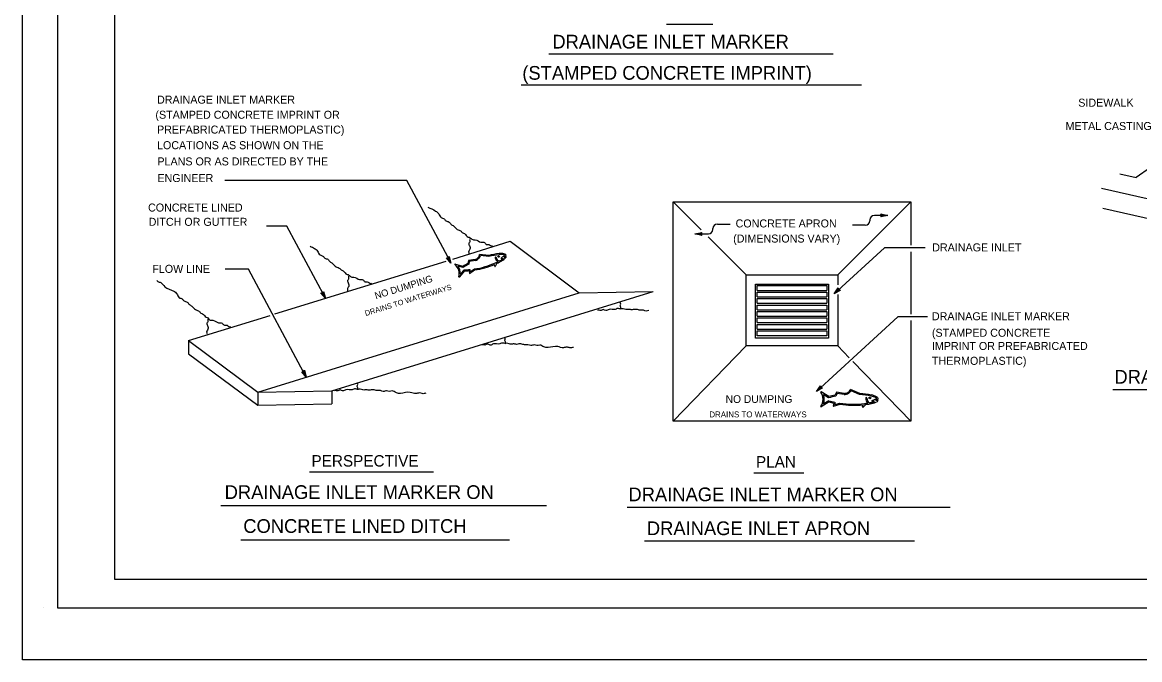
# Model space of a CAD drawing. Extents: x -894 to 866, y -476 to 714.
# Drawn here: x -894 to 83, y -476 to 81 of the extents above; entities that cross this region are included whole.
import ezdxf

# ---------------------------------------------------------------- set-up
doc = ezdxf.new("R2010")
doc.units = 0
for name, color, linetype in [('10 Sheet Format', 7, 'Continuous'), ('57 Undefined', 7, 'Continuous'), ('60 Nongeo Data', 7, 'Continuous')]:
    doc.layers.add(name, color=color, linetype=linetype)

msp = doc.modelspace()

# ---------------------------------------------------------------- linework, layer by layer
at = {"layer": '10 Sheet Format'}
for p, q in [((-863.43, 668.96), (-863.43, -431.04)), ((-813.45, 643.96), (-813.45, -406.04)), ((-813.45, -406.04), (-438.24, -406.04)), ((-438.75, -406.04), (199.07, -406.04)), ((-875.42, -431.05), (-875.42, -431.05)), ((-863.43, -431.04), (836.58, -431.04))]:
    msp.add_line(p, q, dxfattribs=at)
for points in [[(-894.04, 713.56), (865.96, 713.56), (865.96, -476.44), (-894.04, -476.44)], [(-863.43, -431.04), (836.58, -431.04), (836.58, 668.96), (-863.43, 668.96)]]:
    msp.add_lwpolyline(points, close=True, dxfattribs=at)
at = {"layer": '57 Undefined'}
for p, q in [((-330.8, 79.49), (-290.3, 79.49)), ((-433.57, 53.73), (-185.04, 53.73)), ((-457.71, 26.41), (-160.25, 26.41)), ((59.58, -239.96), (340.73, -239.96)), ((-642.87, -312.18), (-534.48, -312.18)), ((-254.43, -313.05), (-210.5, -313.05)), ((-720.59, -341.49), (-435.53, -341.49)), ((-365.08, -342.94), (-82.63, -342.94)), ((-702.98, -371.68), (-468.14, -371.68)), ((-350.07, -372.61), (-113.94, -372.61))]:
    msp.add_line(p, q, dxfattribs=at)
at = {"layer": '60 Nongeo Data'}
for p, q in [((120.78, -26.09), (79.96, -54.49)), ((-557.89, -57.26), (-716.9, -57.26)), ((-520.04, -127.88), (-557.89, -57.26)), ((65.72, -51.27), (79.96, -54.49)), ((49.69, -64.03), (308.69, -122.6)), ((-300.43, -100.31), (-324.89, -75.84)), ((-324.89, -75.84), (-116.9, -75.84)), ((-324.89, -267.84), (-324.89, -75.84)), ((-180.9, -139.84), (-116.9, -75.84)), ((-116.9, -75.84), (-116.9, -113.84)), ((-137.21, -87.71), (-148.91, -87.71)), ((-143.22, -89), (-142.41, -87.67)), ((-137.21, -87.71), (-143.22, -89)), ((-142.41, -87.67), (-143.2, -86.33)), ((-143.2, -86.33), (-143.2, -86.33)), ((-143.2, -86.33), (-137.21, -87.71)), ((-142.99, -86.68), (-138.59, -87.7)), ((-138.6, -87.71), (-142.98, -88.64)), ((-139.97, -87.69), (-142.8, -88.29)), ((-142.75, -87.05), (-139.97, -87.69)), ((-142.58, -87.39), (-141.35, -87.68)), ((-141.35, -87.68), (-142.56, -87.94)), ((-137.21, -87.71), (-137.21, -87.71)), ((50.75, -81.5), (267.51, -130.52)), ((-662.86, -97.03), (-680.52, -97.03)), ((-628.95, -160.29), (-662.86, -97.03)), ((-286.16, -95.33), (-274.89, -95.33)), ((-156.91, -96.39), (-168.18, -96.39)), ((-152.91, -91.71), (-152.91, -92.39)), ((-143.22, -89), (-143.22, -89)), ((-305.87, -104), (-299.86, -102.67)), ((-305.87, -104), (-294.09, -104)), ((-305.87, -104), (-294.16, -104)), ((-299.87, -105.34), (-305.87, -104)), ((-305.87, -104), (-305.87, -104)), ((-300.08, -104.99), (-304.49, -104)), ((-304.47, -104), (-300.1, -103.03)), ((-303.1, -104), (-300.28, -103.38)), ((-300.32, -104.63), (-303.1, -104)), ((-301.72, -104), (-300.51, -103.74)), ((-300.49, -104.28), (-301.72, -104)), ((-299.86, -102.67), (-300.67, -104)), ((-300.67, -104), (-299.87, -105.34)), ((-299.87, -105.34), (-299.87, -105.34)), ((-299.86, -102.67), (-299.86, -102.67)), ((-260.9, -139.84), (-294.3, -106.44)), ((-290.16, -100), (-290.16, -99.33)), ((-517.69, -125.92), (-467.46, -110.42)), ((-467.46, -110.42), (-407.06, -155.47)), ((-183.94, -156.27), (-140.06, -116.03)), ((-104.62, -116.03), (-140.06, -116.03)), ((-519.17, -129.53), (-523.13, -124.83)), ((-523.13, -124.83), (-523.13, -124.83)), ((-523.13, -124.83), (-521.58, -124.92)), ((-519.82, -128.3), (-522.71, -124.87)), ((-520.45, -127.08), (-522.32, -124.87)), ((-521.09, -125.85), (-521.89, -124.91)), ((-521.58, -124.92), (-520.77, -123.59)), ((-521.42, -124.64), (-521.09, -125.85)), ((-521.19, -124.32), (-520.45, -127.08)), ((-520.98, -123.95), (-519.81, -128.3)), ((-520.77, -123.59), (-520.77, -123.59)), ((-520.77, -123.59), (-519.17, -129.53)), ((-497.95, -126.41), (-504, -127.14)), ((-486.17, -122.82), (-494.11, -121.91)), ((-486.16, -123.72), (-493.35, -122.91)), ((-475.25, -125.12), (-472.25, -122.57)), ((-473.18, -125.39), (-474.82, -125.86)), ((-472.52, -123.98), (-470.95, -122.64)), ((-470.84, -123.79), (-472.38, -124.23)), ((-116.9, -119.74), (-116.9, -174.24)), ((-696.33, -134.81), (-716.73, -134.81)), ((-645.75, -229.18), (-696.33, -134.81)), ((-673.13, -173.92), (-523.54, -127.73)), ((-519.17, -129.53), (-519.17, -129.53)), ((-508.74, -132.34), (-515.67, -130.46)), ((-508.59, -133.31), (-512.82, -132.15)), ((-507.25, -136.29), (-512.04, -141.79)), ((-507.68, -135.43), (-510.74, -138.92)), ((-504, -127.14), (-504.32, -129.76)), ((-503.54, -136.09), (-503.13, -138.41)), ((-503.19, -127.95), (-503.48, -130.33)), ((-497.71, -127.28), (-503.19, -127.95)), ((-502.86, -138.5), (-498.51, -135.51)), ((-502.79, -135.12), (-502.48, -136.87)), ((-502.21, -136.96), (-498.84, -134.65)), ((-480.87, -132.26), (-481.03, -130.61)), ((-479.03, -129.67), (-480.54, -132.32)), ((-480.19, -129.91), (-480.25, -129.32)), ((-479.67, -128.97), (-480.18, -129.87)), ((-260.9, -139.84), (-180.9, -139.84)), ((-260.9, -201.91), (-260.9, -139.84)), ((-180.9, -139.84), (-180.9, -148.35)), ((-688.2, -242.28), (-407.06, -155.47)), ((-628.95, -160.29), (-632.92, -155.59)), ((-632.92, -155.59), (-632.92, -155.59)), ((-632.92, -155.59), (-631.37, -155.68)), ((-629.6, -159.06), (-632.49, -155.63)), ((-630.23, -157.84), (-632.1, -155.63)), ((-630.87, -156.62), (-631.67, -155.67)), ((-631.37, -155.68), (-630.55, -154.35)), ((-631.2, -155.4), (-630.87, -156.62)), ((-630.98, -155.09), (-630.23, -157.84)), ((-630.77, -154.71), (-629.59, -159.07)), ((-630.55, -154.35), (-630.55, -154.35)), ((-630.55, -154.35), (-628.95, -160.29)), ((-623.41, -241.18), (-342.27, -154.37)), ((-407.06, -155.47), (-342.27, -154.37)), ((-251.41, -153.36), (-190.38, -153.36)), ((-251.41, -154.96), (-190.38, -154.96)), ((-183.94, -156.27), (-180.43, -151.22)), ((-178.62, -153.19), (-183.94, -156.27)), ((-183.94, -156.27), (-183.94, -156.27)), ((-182.92, -155.33), (-180.36, -151.65)), ((-179.02, -153.07), (-182.92, -155.34)), ((-181.9, -154.4), (-180.25, -152.02)), ((-179.44, -152.97), (-181.9, -154.4)), ((-180.89, -153.46), (-180.18, -152.45)), ((-179.8, -152.83), (-180.89, -153.46)), ((-180.43, -151.22), (-180.43, -151.22)), ((-180.43, -151.22), (-180.12, -152.74)), ((-180.12, -152.74), (-178.62, -153.19)), ((-178.62, -153.19), (-178.62, -153.19)), ((-628.95, -160.29), (-628.95, -160.29)), ((-251.41, -158.96), (-190.38, -158.96)), ((-251.41, -160.56), (-190.4, -160.56)), ((-251.41, -164.63), (-190.4, -164.63)), ((-180.9, -156.98), (-180.9, -201.91)), ((-748.61, -197.23), (-677.45, -175.25)), ((-251.41, -166.23), (-190.4, -166.23)), ((-251.41, -170.27), (-190.4, -170.27)), ((-251.41, -171.87), (-190.4, -171.87)), ((-251.41, -175.87), (-190.4, -175.87)), ((-251.43, -183.15), (-190.4, -183.15)), ((-251.41, -177.47), (-190.4, -177.47)), ((-251.41, -181.55), (-190.4, -181.55)), ((-199.55, -241.76), (-128.35, -176.47)), ((-102.42, -176.47), (-128.35, -176.47)), ((-116.9, -179.69), (-116.9, -267.84)), ((-251.43, -187.15), (-190.4, -187.15)), ((-251.43, -188.75), (-190.4, -188.75)), ((-748.61, -197.23), (-688.2, -242.28)), ((-748.61, -197.23), (-748.61, -208.76)), ((-260.9, -201.91), (-324.89, -267.84)), ((-180.9, -201.91), (-260.9, -201.91)), ((-180.9, -201.91), (-170.83, -212.28)), ((-748.61, -208.76), (-688.2, -253.82)), ((-645.75, -229.18), (-649.71, -224.48)), ((-649.71, -224.48), (-649.71, -224.48)), ((-649.71, -224.48), (-648.16, -224.57)), ((-646.39, -227.95), (-649.28, -224.52)), ((-647.03, -226.73), (-648.89, -224.52)), ((-647.67, -225.51), (-648.46, -224.56)), ((-648.16, -224.57), (-647.34, -223.24)), ((-647.99, -224.29), (-647.67, -225.51)), ((-647.77, -223.97), (-647.03, -226.73)), ((-647.56, -223.6), (-646.39, -227.96)), ((-647.34, -223.24), (-647.34, -223.24)), ((-647.34, -223.24), (-645.75, -229.18)), ((-167.72, -215.49), (-116.9, -267.84)), ((-645.75, -229.18), (-645.75, -229.18)), ((-688.2, -242.28), (-623.41, -241.18)), ((-688.2, -242.28), (-688.2, -253.82)), ((-623.41, -241.18), (-623.41, -252.72)), ((-199.55, -241.76), (-196.04, -236.72)), ((-194.23, -238.68), (-199.55, -241.76)), ((-199.55, -241.76), (-199.55, -241.76)), ((-198.53, -240.82), (-195.97, -237.14)), ((-194.63, -238.56), (-198.53, -240.83)), ((-197.52, -239.89), (-195.87, -237.51)), ((-195.05, -238.46), (-197.52, -239.89)), ((-196.5, -238.96), (-195.79, -237.94)), ((-195.41, -238.32), (-196.5, -238.96)), ((-196.04, -236.72), (-196.04, -236.72)), ((-196.04, -236.72), (-195.73, -238.24)), ((-195.73, -238.24), (-194.23, -238.68)), ((-188.76, -246.26), (-195.5, -241.99)), ((-194.23, -238.68), (-194.23, -238.68)), ((-182.03, -242.31), (-183.23, -244.98)), ((-181.43, -243.43), (-182.53, -245.86)), ((-175.36, -243.51), (-182.03, -242.31)), ((-175.4, -244.52), (-181.43, -243.43)), ((-161.68, -243.58), (-169.81, -240.01)), ((-161.97, -244.54), (-169.34, -241.31)), ((-688.2, -253.82), (-623.41, -252.72)), ((-188.48, -250.95), (-195.37, -255.21)), ((-188.66, -249.89), (-193.05, -252.6)), ((-188.93, -247.34), (-193.04, -244.72)), ((-184.48, -251.95), (-184.81, -254.55)), ((-184.55, -254.74), (-178.94, -252.99)), ((-183.37, -251.17), (-183.61, -253.12)), ((-183.35, -253.31), (-179.02, -251.97)), ((-159.16, -255.34), (-158.79, -253.53)), ((-156.36, -253.2), (-158.83, -255.52)), ((-157.67, -253.07), (-157.53, -252.43)), ((-156.81, -252.25), (-157.64, -253.03)), ((-150.84, -249.61), (-146.82, -247.89)), ((-148.73, -250.58), (-150.63, -250.53)), ((-147.57, -249.3), (-145.47, -248.39)), ((-145.73, -249.64), (-147.51, -249.6)), ((-116.9, -267.84), (-324.89, -267.84))]:
    msp.add_line(p, q, dxfattribs=at)
for points in [[(-252.9, -183.84), (-252.9, -147.84), (-188.9, -147.84), (-188.9, -161.44)], [(-251.41, -153.36), (-251.41, -149.14), (-190.38, -149.14), (-190.38, -153.36)], [(-251.41, -158.96), (-251.41, -154.96)], [(-190.38, -154.96), (-190.38, -158.96)], [(-188.9, -161.44), (-188.9, -195.04), (-252.9, -195.04), (-252.9, -183.84)], [(-251.41, -164.63), (-251.41, -160.56)], [(-190.4, -160.56), (-190.4, -164.63)], [(-251.41, -170.27), (-251.41, -166.23)], [(-251.41, -175.87), (-251.41, -171.87)], [(-190.4, -166.23), (-190.4, -170.27)], [(-190.4, -171.87), (-190.4, -175.87)], [(-251.43, -187.15), (-251.43, -183.15)], [(-251.41, -181.55), (-251.41, -177.47)], [(-190.4, -177.47), (-190.4, -181.55)], [(-190.4, -183.15), (-190.4, -187.15)], [(-190.4, -188.75), (-190.4, -193.1), (-251.43, -193.1), (-251.43, -188.75)]]:
    msp.add_lwpolyline(points, dxfattribs=at)
for centre, radius in [((-477.53, -123.75), 0.661), ((-152.81, -247.41), 0.735)]:
    msp.add_circle(centre, radius, dxfattribs=at)
for centre, radius, start, end in [((-148.91, -91.71), 4, 90, 180), ((-286.16, -99.33), 4, 90, 180), ((-156.91, -92.39), 4, 270, 0), ((-294.16, -100), 4, 270, 0), ((-502.45, -116.84), 10.57, 295.20992, 312.60805), ((-502.45, -116.84), 11.47, 294.44127, 312.60805), ((-498.39, -121.66), 4.28, 316.27836, 356.64722), ((-498.39, -121.66), 5.18, 315.66139, 346.10236), ((-468.55, -196.12), 75.39, 96.45271, 103.51827), ((-468.55, -196.12), 74.49, 96.45271, 103.66265), ((-480.18, -124.76), 0.423, 17.16247, 193.81976), ((-475.61, -123.41), 5.2, 196.31043, 244.76913), ((-475.66, -123.42), 4.3, 196.45917, 254.69536), ((-475.4, -134.46), 13.34, 79.04738, 96.95675), ((-475.4, -134.46), 12.44, 79.04738, 96.95675), ((-509.46, -63.45), 71.98, 297.05531, 298.25537), ((-474.95, -125.45), 0.433, 132.31193, 287.19903), ((-481.06, -115.77), 12.44, 297.17964, 309.27408), ((-481.06, -115.77), 13.34, 297.17964, 318.17704), ((-473.33, -124.13), 1.91, 55.51339, 80.53003), ((-473.33, -124.13), 2.81, 31.99341, 80.53003), ((-472.42, -124.09), 0.145, 132.31193, 287.19903), ((-472.04, -123.89), 1.21, 320.03656, 4.83778), ((-515.72, -130.63), 0.181, 71.18765, 233.18913), ((-522.22, -138.8), 10.26, 343.93912, 51.51807), ((-512.88, -132.32), 0.181, 71.18765, 233.18913), ((-520.72, -138.29), 9.68, 357.10304, 36.99863), ((-468.55, -196.12), 75.39, 118.32901, 122.21805), ((-468.55, -196.12), 74.49, 117.97196, 122.52129), ((-509.45, -62.86), 72.56, 271.41871, 275.26222), ((-509.45, -62.86), 73.46, 271.71751, 274.61467), ((-509.45, -62.86), 72.56, 278.40387, 293.70894), ((-509.45, -62.86), 73.46, 278.56726, 292.75849), ((-480.69, -132.23), 0.181, 187.82286, 329.62802), ((-509.46, -63.45), 71.98, 294.44703, 296.03491), ((-509.46, -63.45), 72.88, 294.67759, 298.25537), ((-512.18, -141.67), 0.181, 170.84579, 321.0906), ((-510.88, -138.81), 0.181, 170.84579, 321.0906), ((-502.96, -138.35), 0.181, 198.23381, 304.36175), ((-502.31, -136.81), 0.181, 198.23381, 304.36175), ((-195.62, -242.15), 0.201, 53.98192, 215.9834), ((-205.2, -248.7), 11.4, 326.73339, 34.31234), ((-177, -231.88), 12.75, 277.23554, 295.40232), ((-177, -231.88), 11.75, 278.00419, 295.40232), ((-174.27, -238.34), 4.76, 299.07263, 339.44149), ((-174.27, -238.34), 5.76, 298.45566, 328.89663), ((-167.07, -327.17), 83.76, 79.24698, 86.31254), ((-193.16, -244.88), 0.201, 53.98192, 215.9834), ((-193.16, -252.43), 0.201, 153.64006, 303.88487), ((-203.44, -248.64), 10.76, 339.89731, 19.7929), ((-167.07, -327.17), 82.76, 100.76623, 105.31556), ((-167.07, -327.17), 83.76, 101.12328, 105.01232), ((-166.68, -172.29), 80.63, 254.21298, 258.05649), ((-166.68, -172.29), 81.63, 254.51178, 257.40894), ((-183.41, -253.12), 0.201, 181.02808, 287.15602), ((-166.68, -172.29), 80.63, 261.19814, 276.50321), ((-166.68, -172.29), 81.63, 261.36153, 275.55276), ((-167.07, -327.17), 82.76, 79.24698, 86.45692), ((-166.89, -172.91), 79.98, 277.2413, 278.82918), ((-155.97, -247.61), 0.47, 359.95674, 176.61403), ((-150.66, -247.67), 5.77, 179.1047, 227.5634), ((-166.89, -172.91), 80.98, 277.47186, 281.04964), ((-150.72, -247.67), 4.77, 179.25344, 237.48963), ((-166.89, -172.91), 79.98, 279.84958, 281.04964), ((-154.08, -259.47), 13.83, 61.84164, 79.75102), ((-153.94, -237.77), 13.83, 279.97391, 292.06835), ((-154.08, -259.47), 14.83, 61.84164, 79.75102), ((-153.94, -237.77), 14.83, 279.97391, 300.97131), ((-150.63, -250.06), 0.481, 115.1062, 269.99329), ((-147.51, -249.44), 0.161, 115.1062, 269.99329), ((-148.48, -249.19), 2.12, 38.30766, 63.3243), ((-148.48, -249.19), 3.12, 14.78768, 63.3243), ((-147.04, -249.36), 1.34, 302.83083, 347.63205), ((-195.48, -255.04), 0.201, 153.64006, 303.88487), ((-184.61, -254.55), 0.201, 181.02808, 287.15602), ((-158.96, -255.37), 0.201, 170.61713, 312.42229)]:
    msp.add_arc(centre, radius, start, end, dxfattribs=at)
for points in [[(-539.36, -80.67), (-532.67, -83.91), (-529.93, -86.39), (-527.73, -89.68), (-525.26, -90.78), (-523.61, -92.43), (-520.87, -93.53), (-519.22, -95.45), (-516.75, -97.1), (-515.65, -98.2), (-512.9, -100.4), (-510.98, -101.22), (-508.79, -103.14), (-507.41, -103.69), (-504.12, -106.72), (-502.47, -107.27), (-502.2, -107.81), (-502.74, -108.64), (-502.74, -110.84), (-503.57, -111.94), (-502.74, -114.96), (-503.02, -117.98), (-503.84, -119.9), (-503.57, -120.73), (-503.57, -121), (-503.29, -121)], [(-642.25, -114.7), (-638.65, -116.56), (-635.9, -119.03), (-633.71, -122.33), (-631.24, -123.43), (-629.59, -125.08), (-626.84, -126.18), (-625.2, -128.1), (-622.73, -129.75), (-621.63, -130.85), (-618.88, -133.04), (-616.96, -133.87), (-614.76, -135.79), (-613.39, -136.34), (-610.1, -139.36), (-608.45, -139.91), (-608.17, -140.46), (-608.72, -141.29), (-608.72, -143.48), (-609.55, -144.58), (-608.72, -147.6), (-609, -150.63), (-609.82, -152.55), (-609.55, -153.37), (-609.55, -153.65), (-609.27, -153.65)], [(-502.01, -107.63), (-499.54, -109), (-497.89, -109), (-492.95, -111.2), (-489.93, -111.47), (-488.28, -113.12), (-485.54, -113.4), (-483.89, -114.5), (-482.24, -114.5)], [(-776.49, -144.69), (-775.7, -145.44), (-772.96, -146.54), (-769.39, -150.11), (-761.7, -153.96), (-758.96, -156.43), (-756.76, -159.73), (-754.29, -160.83), (-752.64, -162.47), (-749.9, -163.57), (-748.25, -165.5), (-745.78, -167.15), (-744.68, -168.24), (-741.93, -170.44), (-740.01, -171.27), (-737.82, -173.19), (-736.44, -173.74), (-733.15, -176.76), (-731.5, -177.31), (-731.23, -177.86), (-731.78, -178.68), (-731.78, -180.88), (-732.6, -181.98), (-731.78, -185), (-732.05, -188.02), (-732.87, -189.95), (-732.6, -190.77), (-732.6, -191.05), (-732.32, -191.05)], [(-608.22, -140.28), (-605.75, -141.65), (-604.1, -141.65), (-599.16, -143.85), (-596.14, -144.12), (-594.49, -145.77), (-591.74, -146.04), (-590.1, -147.14), (-588.45, -147.14)], [(-370.85, -169.73), (-370.89, -169.65), (-370.57, -168.71), (-371.14, -166.59), (-370.63, -165.31), (-371.42, -163.95)], [(-371.25, -169.57), (-374.07, -169.32), (-375.57, -170), (-380.98, -170.01), (-383.85, -170.99), (-386.02, -170.16), (-388.64, -171.03), (-390.59, -170.7), (-390.86, -170.82)], [(-346.03, -170.96), (-348.38, -171.48), (-350.8, -170.75), (-353.77, -170.7), (-355.29, -170.37), (-358.79, -170.01), (-360.85, -170.35), (-363.74, -169.93), (-365.19, -170.21), (-369.6, -169.45), (-371.09, -169.88)], [(-731.5, -178.13), (-729.03, -179.51), (-727.38, -179.51), (-722.44, -181.71), (-719.42, -181.98), (-717.77, -183.63), (-715.03, -183.9), (-713.38, -185), (-711.73, -185)], [(-471.89, -199.95), (-471.92, -199.87), (-471.61, -198.93), (-472.18, -196.81), (-471.67, -195.53), (-472.46, -194.17)], [(-472.28, -199.79), (-475.1, -199.54), (-476.6, -200.21), (-482.01, -200.23), (-484.88, -201.21), (-487.06, -200.38), (-489.68, -201.25), (-491.63, -200.92), (-491.9, -201.04)], [(-412.08, -203.28), (-415.24, -203.56), (-417.9, -202.98), (-420.8, -203.54), (-425.74, -202.47), (-434.28, -203.39), (-437.93, -202.8), (-441.56, -201.22), (-444.23, -201.63), (-446.51, -201.13), (-449.41, -201.69), (-451.84, -200.97), (-454.81, -200.92), (-456.33, -200.59), (-459.83, -200.23), (-461.89, -200.57), (-464.78, -200.15), (-466.23, -200.43), (-470.63, -199.67), (-472.13, -200.1)], [(-600.93, -240.06), (-600.96, -239.98), (-600.65, -239.04), (-601.22, -236.92), (-600.71, -235.64), (-601.5, -234.28)], [(-601.33, -239.89), (-604.14, -239.65), (-605.65, -240.32), (-611.05, -240.34), (-613.92, -241.32), (-616.1, -240.49), (-618.72, -241.36), (-620.67, -241.03), (-620.94, -241.15)], [(-541.12, -243.39), (-544.28, -243.66), (-546.94, -243.09), (-549.84, -243.65), (-554.78, -242.58), (-563.32, -243.5), (-566.97, -242.91), (-570.6, -241.32), (-573.27, -241.74), (-575.55, -241.24), (-578.45, -241.8), (-580.88, -241.08), (-583.85, -241.03), (-585.37, -240.7), (-588.87, -240.34), (-590.93, -240.68), (-593.82, -240.25), (-595.27, -240.53), (-599.67, -239.78), (-601.17, -240.21)]]:
    msp.add_spline(points, degree=3, dxfattribs=at)

# ---------------------------------------------------------------- texts
at = {"layer": '57 Undefined'}
for s, height, p in [('DRAINAGE INLET MARKER', 12, (-430.52, 58.26)), ('(STAMPED CONCRETE IMPRINT)', 12, (-456.79, 30.94)), ('DRAINAGE INLET MARKER', 7, (-776.27, 10)), ('SIDEWALK', 7, (29.41, 7.35)), ('(STAMPED CONCRETE IMPRINT OR', 7, (-777.66, -3.18)), ('PREFABRICATED THERMOPLASTIC)', 7, (-776.22, -16.17)), ('METAL CASTING', 7, (18.25, -13.05)), ('LOCATIONS AS SHOWN ON THE ', 7, (-776.27, -29.82)), ('PLANS OR AS DIRECTED BY THE', 7, (-775.92, -44.02)), ('ENGINEER', 7, (-775.92, -58.57)), ('CONCRETE LINED ', 7, (-784.1, -84.38)), ('DITCH OR GUTTER', 7, (-783.57, -96.86)), ('CONCRETE APRON', 7, (-270.28, -98.27)), ('(DIMENSIONS VARY)', 7, (-272.4, -111.5)), ('DRAINAGE INLET', 7, (-98.32, -119.24)), ('FLOW LINE', 7, (-780.38, -138.01)), ('DRAINAGE INLET MARKER', 7, (-98.58, -179.49)), ('(STAMPED CONCRETE', 7, (-98.58, -193.93)), ('IMPRINT OR PREFABRICATED', 7, (-98.58, -205.48)), ('THERMOPLASTIC)', 7, (-98.58, -218.48)), ('DRAINAGE INLET MARKER ON', 12, (61.03, -234.97)), ('PERSPECTIVE', 10, (-641.17, -307.49)), ('PLAN', 10, (-252.45, -308.37)), ('DRAINAGE INLET MARKER ON', 12, (-717.12, -335.85)), ('DRAINAGE INLET MARKER ON', 12, (-363.98, -337.82)), ('CONCRETE LINED DITCH', 12, (-700.83, -365.52)), ('DRAINAGE INLET APRON', 12, (-347.88, -367.49))]:
    msp.add_text(s, height=height, dxfattribs=at).set_placement(p)
at = {"layer": '60 Nongeo Data'}
for s, height, p in [('NO DUMPING', 6.047, (-584.83, -161.14)), ('DRAINS TO WATERWAYS', 4.6656, (-593.72, -175.82))]:
    msp.add_text(s, height=height, rotation=17.20573, dxfattribs=at).set_placement(p)
for s, height, p in [('NO DUMPING', 6.718, (-278.99, -251.82)), ('DRAINS TO WATERWAYS', 5.184, (-293.25, -264.49))]:
    msp.add_text(s, height=height, dxfattribs=at).set_placement(p)

doc.saveas('drawing.dxf')
